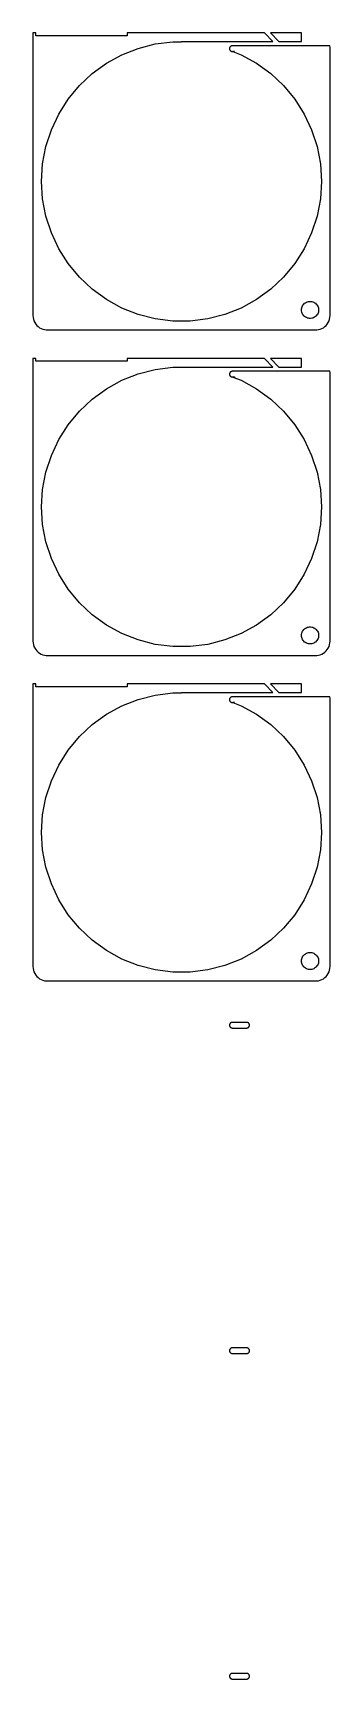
# Model space of a CAD drawing. Header units: metres. Extents: x -52 to 52, y 46 to 622.
import ezdxf

# ---------------------------------------------------------------- set-up
doc = ezdxf.new("R2010")
doc.units = ezdxf.units.M

msp = doc.modelspace()

# ---------------------------------------------------------------- linework, layer by layer
for p, q in [((-51, 622), (-52, 622)), ((-52, 622), (-52, 523)), ((-51, 621), (-51, 622)), ((-19, 621), (-51, 621)), ((29.0099, 621.99), (-19, 621.99)), ((-19, 621.99), (-19, 621)), ((-15.1418, 616.602), (-9.1817, 618.132)), ((-9.1817, 618.132), (-3.0767, 618.903)), ((-3.0767, 618.903), (0, 618.903)), ((0, 618.903), (0, 619)), ((0, 619), (32, 619)), ((16.8812, 616.868), (16.8424, 616.749)), ((16.9347, 616.982), (16.8812, 616.868)), ((17.002, 617.088), (16.9347, 616.982)), ((17.082, 617.185), (17.002, 617.088)), ((17.1736, 617.271), (17.082, 617.185)), ((17.2752, 617.344), (17.1736, 617.271)), ((17.3852, 617.405), (17.2752, 617.344)), ((17.502, 617.451), (17.3852, 617.405)), ((17.6236, 617.482), (17.502, 617.451)), ((17.7482, 617.498), (17.6236, 617.482)), ((18.561, 617.498), (17.7482, 617.498)), ((33.5, 617.5), (18.561, 617.5)), ((18.561, 617.5), (18.561, 617.498)), ((32, 619), (29.0099, 621.99)), ((42, 621.99), (31.1312, 621.99)), ((31.1312, 621.99), (34.1213, 619)), ((33.5533, 617.447), (33.5, 617.5)), ((33.6066, 617.5), (33.5533, 617.447)), ((51.9685, 617.5), (33.6066, 617.5)), ((34.1213, 619), (42, 619)), ((42, 619), (42, 621.99)), ((52, 617), (51.9685, 617.5)), ((52, 523), (52, 617)), ((-31.2338, 607.755), (-26.2555, 611.372)), ((-26.2555, 611.372), (-20.8632, 614.337)), ((-20.8632, 614.337), (-15.1418, 616.602)), ((16.8189, 616.625), (16.811, 616.5)), ((16.811, 616.5), (16.8189, 616.375)), ((16.8424, 616.749), (16.8189, 616.625)), ((16.8189, 616.375), (16.8424, 616.251)), ((16.8424, 616.251), (16.8812, 616.132)), ((16.8812, 616.132), (16.9347, 616.018)), ((16.9347, 616.018), (17.002, 615.912)), ((17.002, 615.912), (17.082, 615.815)), ((17.082, 615.815), (17.1736, 615.729)), ((17.1736, 615.729), (17.2752, 615.656)), ((17.2752, 615.656), (17.3852, 615.595)), ((17.3852, 615.595), (17.502, 615.549)), ((17.502, 615.549), (17.6236, 615.518)), ((17.6236, 615.518), (17.7482, 615.502)), ((17.7482, 615.502), (18.561, 615.502)), ((18.561, 615.5), (17.9246, 615.5)), ((17.9246, 615.5), (20.8632, 614.337)), ((18.561, 615.502), (18.561, 615.5)), ((20.8632, 614.337), (26.2555, 611.372)), ((26.2555, 611.372), (31.2338, 607.755)), ((-35.7195, 603.543), (-31.2338, 607.755)), ((31.2338, 607.755), (35.7195, 603.543)), ((-39.6418, 598.801), (-35.7195, 603.543)), ((35.7195, 603.543), (39.6418, 598.801)), ((-42.939, 593.606), (-39.6418, 598.801)), ((39.6418, 598.801), (42.939, 593.606)), ((-47.4606, 582.186), (-45.559, 588.038)), ((-45.559, 588.038), (-42.939, 593.606)), ((42.939, 593.606), (45.559, 588.038)), ((45.559, 588.038), (47.4606, 582.186)), ((-48.6136, 576.141), (-47.4606, 582.186)), ((47.4606, 582.186), (48.6136, 576.141)), ((-49, 570), (-48.6136, 576.141)), ((48.6136, 576.141), (49, 570)), ((-48.6136, 563.859), (-49, 570)), ((49, 570), (48.6136, 563.859)), ((-47.4606, 557.814), (-48.6136, 563.859)), ((48.6136, 563.859), (47.4606, 557.814)), ((-45.559, 551.962), (-47.4606, 557.814)), ((47.4606, 557.814), (45.559, 551.962)), ((-42.939, 546.394), (-45.559, 551.962)), ((45.559, 551.962), (42.939, 546.394)), ((-39.6418, 541.199), (-42.939, 546.394)), ((42.939, 546.394), (39.6418, 541.199)), ((-35.7195, 536.457), (-39.6418, 541.199)), ((-31.2338, 532.245), (-35.7195, 536.457)), ((35.7195, 536.457), (31.2338, 532.245)), ((39.6418, 541.199), (35.7195, 536.457)), ((-26.2555, 528.628), (-31.2338, 532.245)), ((31.2338, 532.245), (26.2555, 528.628)), ((-20.8632, 525.663), (-26.2555, 528.628)), ((-15.1418, 523.398), (-20.8632, 525.663)), ((20.8632, 525.663), (15.1418, 523.398)), ((26.2555, 528.628), (20.8632, 525.663)), ((42, 525), (42.0237, 525.376)), ((42.0237, 524.624), (42, 525)), ((42.0237, 525.376), (42.0942, 525.746)), ((42.0942, 524.254), (42.0237, 524.624)), ((42.0942, 525.746), (42.2107, 526.104)), ((42.2107, 526.104), (42.3711, 526.445)), ((42.3711, 526.445), (42.5729, 526.763)), ((42.5729, 526.763), (42.8131, 527.054)), ((42.8131, 527.054), (43.0877, 527.312)), ((43.0877, 527.312), (43.3925, 527.533)), ((43.3925, 527.533), (43.7227, 527.714)), ((43.7227, 527.714), (44.0729, 527.853)), ((44.0729, 527.853), (44.4379, 527.947)), ((44.4379, 527.947), (44.8116, 527.994)), ((44.8116, 527.994), (45.1884, 527.994)), ((45.1884, 527.994), (45.5621, 527.947)), ((45.5621, 527.947), (45.927, 527.853)), ((45.927, 527.853), (46.2773, 527.714)), ((46.2773, 527.714), (46.6075, 527.533)), ((46.6075, 527.533), (46.9123, 527.312)), ((46.9123, 527.312), (47.1869, 527.054)), ((47.1869, 527.054), (47.427, 526.763)), ((47.427, 526.763), (47.6289, 526.445)), ((47.6289, 526.445), (47.7893, 526.104)), ((47.7893, 526.104), (47.9057, 525.746)), ((47.9057, 525.746), (47.9763, 525.376)), ((47.9763, 524.624), (47.9057, 524.254)), ((47.9763, 525.376), (48, 525)), ((48, 525), (47.9763, 524.624)), ((-52, 523), (-51.9606, 522.373)), ((-51.9606, 522.373), (-51.8429, 521.757)), ((-51.8429, 521.757), (-51.6489, 521.159)), ((-51.6489, 521.159), (-51.3815, 520.591)), ((-51.3815, 520.591), (-51.0451, 520.061)), ((-51.0451, 520.061), (-50.6448, 519.577)), ((-50.6448, 519.577), (-50.1871, 519.147)), ((-50.1871, 519.147), (-49.6791, 518.778)), ((-9.1817, 521.868), (-15.1418, 523.398)), ((-3.0767, 521.097), (-9.1817, 521.868)), ((3.0767, 521.097), (-3.0767, 521.097)), ((9.1817, 521.868), (3.0767, 521.097)), ((15.1418, 523.398), (9.1817, 521.868)), ((42.2107, 523.896), (42.0942, 524.254)), ((42.3711, 523.555), (42.2107, 523.896)), ((42.5729, 523.237), (42.3711, 523.555)), ((42.8131, 522.946), (42.5729, 523.237)), ((43.0877, 522.688), (42.8131, 522.946)), ((43.3925, 522.467), (43.0877, 522.688)), ((43.7227, 522.286), (43.3925, 522.467)), ((44.0729, 522.147), (43.7227, 522.286)), ((44.4379, 522.053), (44.0729, 522.147)), ((44.8116, 522.006), (44.4379, 522.053)), ((45.1884, 522.006), (44.8116, 522.006)), ((45.5621, 522.053), (45.1884, 522.006)), ((45.927, 522.147), (45.5621, 522.053)), ((46.2773, 522.286), (45.927, 522.147)), ((46.6075, 522.467), (46.2773, 522.286)), ((46.9123, 522.688), (46.6075, 522.467)), ((47.1869, 522.946), (46.9123, 522.688)), ((47.427, 523.237), (47.1869, 522.946)), ((47.6289, 523.555), (47.427, 523.237)), ((47.7893, 523.896), (47.6289, 523.555)), ((47.9057, 524.254), (47.7893, 523.896)), ((49.6791, 518.778), (50.1871, 519.147)), ((50.1871, 519.147), (50.6448, 519.577)), ((50.6448, 519.577), (51.0451, 520.061)), ((51.0451, 520.061), (51.3815, 520.591)), ((51.3815, 520.591), (51.6489, 521.159)), ((51.6489, 521.159), (51.8429, 521.757)), ((51.8429, 521.757), (51.9606, 522.373)), ((51.9606, 522.373), (52, 523)), ((-49.6791, 518.778), (-49.1289, 518.476)), ((-49.1289, 518.476), (-48.5451, 518.245)), ((-48.5451, 518.245), (-47.9369, 518.089)), ((-47.9369, 518.089), (-47.3139, 518.01)), ((-47.3139, 518.01), (47.3139, 518.01)), ((47.3139, 518.01), (47.9369, 518.089)), ((47.9369, 518.089), (48.5451, 518.245)), ((48.5451, 518.245), (49.1289, 518.476)), ((49.1289, 518.476), (49.6791, 518.778)), ((-51, 508), (-52, 508)), ((-52, 508), (-52, 409)), ((-51, 507), (-51, 508)), ((29.0099, 507.99), (-19, 507.99)), ((-19, 507.99), (-19, 507)), ((32, 505), (29.0099, 507.99)), ((42, 507.99), (31.1312, 507.99)), ((31.1312, 507.99), (34.1213, 505)), ((42, 505), (42, 507.99)), ((-19, 507), (-51, 507)), ((-20.8632, 500.337), (-15.1418, 502.602)), ((-15.1418, 502.602), (-9.1817, 504.132)), ((-9.1817, 504.132), (-3.0767, 504.903)), ((-3.0767, 504.903), (0, 504.903)), ((0, 504.903), (0, 505)), ((0, 505), (32, 505)), ((16.8189, 502.625), (16.811, 502.5)), ((16.811, 502.5), (16.8189, 502.375)), ((16.8424, 502.749), (16.8189, 502.625)), ((16.8189, 502.375), (16.8424, 502.251)), ((16.8812, 502.868), (16.8424, 502.749)), ((16.8424, 502.251), (16.8812, 502.132)), ((16.9347, 502.982), (16.8812, 502.868)), ((16.8812, 502.132), (16.9347, 502.018)), ((17.002, 503.088), (16.9347, 502.982)), ((16.9347, 502.018), (17.002, 501.912)), ((17.082, 503.185), (17.002, 503.088)), ((17.002, 501.912), (17.082, 501.815)), ((17.1736, 503.271), (17.082, 503.185)), ((17.082, 501.815), (17.1736, 501.729)), ((17.2752, 503.344), (17.1736, 503.271)), ((17.1736, 501.729), (17.2752, 501.656)), ((17.3852, 503.405), (17.2752, 503.344)), ((17.2752, 501.656), (17.3852, 501.595)), ((17.502, 503.451), (17.3852, 503.405)), ((17.3852, 501.595), (17.502, 501.549)), ((17.6236, 503.482), (17.502, 503.451)), ((17.7482, 503.498), (17.6236, 503.482)), ((18.561, 503.498), (17.7482, 503.498)), ((33.5, 503.5), (18.561, 503.5)), ((18.561, 503.5), (18.561, 503.498)), ((33.5533, 503.447), (33.5, 503.5)), ((33.6066, 503.5), (33.5533, 503.447)), ((51.9685, 503.5), (33.6066, 503.5)), ((34.1213, 505), (42, 505)), ((52, 503), (51.9685, 503.5)), ((52, 409), (52, 503)), ((-31.2338, 493.755), (-26.2555, 497.372)), ((-26.2555, 497.372), (-20.8632, 500.337)), ((17.502, 501.549), (17.6236, 501.518)), ((17.6236, 501.518), (17.7482, 501.502)), ((17.7482, 501.502), (18.561, 501.502)), ((18.561, 501.5), (17.9246, 501.5)), ((17.9246, 501.5), (20.8632, 500.337)), ((18.561, 501.502), (18.561, 501.5)), ((20.8632, 500.337), (26.2555, 497.372)), ((26.2555, 497.372), (31.2338, 493.755)), ((-35.7195, 489.543), (-31.2338, 493.755)), ((31.2338, 493.755), (35.7195, 489.543)), ((-42.939, 479.606), (-39.6418, 484.801)), ((-39.6418, 484.801), (-35.7195, 489.543)), ((35.7195, 489.543), (39.6418, 484.801)), ((39.6418, 484.801), (42.939, 479.606)), ((-45.559, 474.038), (-42.939, 479.606)), ((42.939, 479.606), (45.559, 474.038)), ((-47.4606, 468.186), (-45.559, 474.038)), ((45.559, 474.038), (47.4606, 468.186)), ((-48.6136, 462.141), (-47.4606, 468.186)), ((47.4606, 468.186), (48.6136, 462.141)), ((-49, 456), (-48.6136, 462.141)), ((48.6136, 462.141), (49, 456)), ((-48.6136, 449.859), (-49, 456)), ((49, 456), (48.6136, 449.859)), ((-47.4606, 443.814), (-48.6136, 449.859)), ((48.6136, 449.859), (47.4606, 443.814)), ((-45.559, 437.962), (-47.4606, 443.814)), ((47.4606, 443.814), (45.559, 437.962)), ((-42.939, 432.394), (-45.559, 437.962)), ((-39.6418, 427.199), (-42.939, 432.394)), ((42.939, 432.394), (39.6418, 427.199)), ((45.559, 437.962), (42.939, 432.394)), ((-35.7195, 422.457), (-39.6418, 427.199)), ((39.6418, 427.199), (35.7195, 422.457)), ((-31.2338, 418.245), (-35.7195, 422.457)), ((35.7195, 422.457), (31.2338, 418.245)), ((-26.2555, 414.628), (-31.2338, 418.245)), ((31.2338, 418.245), (26.2555, 414.628)), ((-20.8632, 411.663), (-26.2555, 414.628)), ((-15.1418, 409.398), (-20.8632, 411.663)), ((-9.1817, 407.868), (-15.1418, 409.398)), ((15.1418, 409.398), (9.1817, 407.868)), ((20.8632, 411.663), (15.1418, 409.398)), ((26.2555, 414.628), (20.8632, 411.663)), ((42, 411), (42.0237, 411.376)), ((42.0237, 410.624), (42, 411)), ((42.0237, 411.376), (42.0942, 411.746)), ((42.0942, 410.254), (42.0237, 410.624)), ((42.0942, 411.746), (42.2107, 412.104)), ((42.2107, 409.896), (42.0942, 410.254)), ((42.2107, 412.104), (42.3711, 412.445)), ((42.3711, 409.555), (42.2107, 409.896)), ((42.3711, 412.445), (42.5729, 412.763)), ((42.5729, 409.237), (42.3711, 409.555)), ((42.5729, 412.763), (42.8131, 413.054)), ((42.8131, 413.054), (43.0877, 413.312)), ((43.0877, 413.312), (43.3925, 413.533)), ((43.3925, 413.533), (43.7227, 413.714)), ((43.7227, 413.714), (44.0729, 413.853)), ((44.0729, 413.853), (44.4379, 413.947)), ((44.4379, 413.947), (44.8116, 413.994)), ((44.8116, 413.994), (45.1884, 413.994)), ((45.1884, 413.994), (45.5621, 413.947)), ((45.5621, 413.947), (45.927, 413.853)), ((45.927, 413.853), (46.2773, 413.714)), ((46.2773, 413.714), (46.6075, 413.533)), ((46.6075, 413.533), (46.9123, 413.312)), ((46.9123, 413.312), (47.1869, 413.054)), ((47.1869, 413.054), (47.427, 412.763)), ((47.427, 412.763), (47.6289, 412.445)), ((47.6289, 409.555), (47.427, 409.237)), ((47.6289, 412.445), (47.7893, 412.104)), ((47.7893, 409.896), (47.6289, 409.555)), ((47.7893, 412.104), (47.9057, 411.746)), ((47.9057, 410.254), (47.7893, 409.896)), ((47.9057, 411.746), (47.9763, 411.376)), ((47.9763, 410.624), (47.9057, 410.254)), ((47.9763, 411.376), (48, 411)), ((48, 411), (47.9763, 410.624)), ((-52, 409), (-51.9606, 408.373)), ((-51.9606, 408.373), (-51.8429, 407.757)), ((-51.8429, 407.757), (-51.6489, 407.159)), ((-51.6489, 407.159), (-51.3815, 406.591)), ((-51.3815, 406.591), (-51.0451, 406.061)), ((-51.0451, 406.061), (-50.6448, 405.577)), ((-50.6448, 405.577), (-50.1871, 405.147)), ((-50.1871, 405.147), (-49.6791, 404.778)), ((-49.6791, 404.778), (-49.1289, 404.476)), ((-49.1289, 404.476), (-48.5451, 404.245)), ((-48.5451, 404.245), (-47.9369, 404.089)), ((-47.9369, 404.089), (-47.3139, 404.01)), ((-47.3139, 404.01), (47.3139, 404.01)), ((-3.0767, 407.097), (-9.1817, 407.868)), ((3.0767, 407.097), (-3.0767, 407.097)), ((9.1817, 407.868), (3.0767, 407.097)), ((42.8131, 408.946), (42.5729, 409.237)), ((43.0877, 408.688), (42.8131, 408.946)), ((43.3925, 408.467), (43.0877, 408.688)), ((43.7227, 408.286), (43.3925, 408.467)), ((44.0729, 408.147), (43.7227, 408.286)), ((44.4379, 408.053), (44.0729, 408.147)), ((44.8116, 408.006), (44.4379, 408.053)), ((45.1884, 408.006), (44.8116, 408.006)), ((45.5621, 408.053), (45.1884, 408.006)), ((45.927, 408.147), (45.5621, 408.053)), ((46.2773, 408.286), (45.927, 408.147)), ((46.6075, 408.467), (46.2773, 408.286)), ((46.9123, 408.688), (46.6075, 408.467)), ((47.1869, 408.946), (46.9123, 408.688)), ((47.427, 409.237), (47.1869, 408.946)), ((47.3139, 404.01), (47.9369, 404.089)), ((47.9369, 404.089), (48.5451, 404.245)), ((48.5451, 404.245), (49.1289, 404.476)), ((49.1289, 404.476), (49.6791, 404.778)), ((49.6791, 404.778), (50.1871, 405.147)), ((50.1871, 405.147), (50.6448, 405.577)), ((50.6448, 405.577), (51.0451, 406.061)), ((51.0451, 406.061), (51.3815, 406.591)), ((51.3815, 406.591), (51.6489, 407.159)), ((51.6489, 407.159), (51.8429, 407.757)), ((51.8429, 407.757), (51.9606, 408.373)), ((51.9606, 408.373), (52, 409)), ((-51, 394), (-52, 394)), ((-52, 394), (-52, 295)), ((-51, 393), (-51, 394)), ((-19, 393), (-51, 393)), ((29.0099, 393.99), (-19, 393.99)), ((-19, 393.99), (-19, 393)), ((32, 391), (29.0099, 393.99)), ((42, 393.99), (31.1312, 393.99)), ((31.1312, 393.99), (34.1213, 391)), ((42, 391), (42, 393.99)), ((-26.2555, 383.372), (-20.8632, 386.337)), ((-20.8632, 386.337), (-15.1418, 388.602)), ((-15.1418, 388.602), (-9.1817, 390.132)), ((-9.1817, 390.132), (-3.0767, 390.903)), ((-3.0767, 390.903), (0, 390.903)), ((0, 390.903), (0, 391)), ((0, 391), (32, 391)), ((16.8189, 388.625), (16.811, 388.5)), ((16.811, 388.5), (16.8189, 388.375)), ((16.8424, 388.749), (16.8189, 388.625)), ((16.8189, 388.375), (16.8424, 388.251)), ((16.8812, 388.868), (16.8424, 388.749)), ((16.8424, 388.251), (16.8812, 388.132)), ((16.9347, 388.982), (16.8812, 388.868)), ((16.8812, 388.132), (16.9347, 388.018)), ((17.002, 389.088), (16.9347, 388.982)), ((16.9347, 388.018), (17.002, 387.912)), ((17.082, 389.185), (17.002, 389.088)), ((17.002, 387.912), (17.082, 387.815)), ((17.1736, 389.271), (17.082, 389.185)), ((17.082, 387.815), (17.1736, 387.729)), ((17.2752, 389.344), (17.1736, 389.271)), ((17.1736, 387.729), (17.2752, 387.656)), ((17.3852, 389.405), (17.2752, 389.344)), ((17.2752, 387.656), (17.3852, 387.595)), ((17.502, 389.451), (17.3852, 389.405)), ((17.3852, 387.595), (17.502, 387.549)), ((17.6236, 389.482), (17.502, 389.451)), ((17.502, 387.549), (17.6236, 387.518)), ((17.7482, 389.498), (17.6236, 389.482)), ((17.6236, 387.518), (17.7482, 387.502)), ((18.561, 389.498), (17.7482, 389.498)), ((17.7482, 387.502), (18.561, 387.502)), ((18.561, 387.5), (17.9246, 387.5)), ((17.9246, 387.5), (20.8632, 386.337)), ((33.5, 389.5), (18.561, 389.5)), ((18.561, 389.5), (18.561, 389.498)), ((18.561, 387.502), (18.561, 387.5)), ((20.8632, 386.337), (26.2555, 383.372)), ((33.5533, 389.447), (33.5, 389.5)), ((33.6066, 389.5), (33.5533, 389.447)), ((51.9685, 389.5), (33.6066, 389.5)), ((34.1213, 391), (42, 391)), ((52, 389), (51.9685, 389.5)), ((52, 295), (52, 389)), ((-31.2338, 379.755), (-26.2555, 383.372)), ((26.2555, 383.372), (31.2338, 379.755)), ((-39.6418, 370.801), (-35.7195, 375.543)), ((-35.7195, 375.543), (-31.2338, 379.755)), ((31.2338, 379.755), (35.7195, 375.543)), ((35.7195, 375.543), (39.6418, 370.801)), ((-42.939, 365.606), (-39.6418, 370.801)), ((39.6418, 370.801), (42.939, 365.606)), ((-45.559, 360.038), (-42.939, 365.606)), ((42.939, 365.606), (45.559, 360.038)), ((-47.4606, 354.186), (-45.559, 360.038)), ((45.559, 360.038), (47.4606, 354.186)), ((-48.6136, 348.141), (-47.4606, 354.186)), ((47.4606, 354.186), (48.6136, 348.141)), ((-49, 342), (-48.6136, 348.141)), ((48.6136, 348.141), (49, 342)), ((-48.6136, 335.859), (-49, 342)), ((49, 342), (48.6136, 335.859)), ((-47.4606, 329.814), (-48.6136, 335.859)), ((48.6136, 335.859), (47.4606, 329.814)), ((-45.559, 323.962), (-47.4606, 329.814)), ((47.4606, 329.814), (45.559, 323.962)), ((-42.939, 318.394), (-45.559, 323.962)), ((45.559, 323.962), (42.939, 318.394)), ((-39.6418, 313.199), (-42.939, 318.394)), ((42.939, 318.394), (39.6418, 313.199)), ((-35.7195, 308.457), (-39.6418, 313.199)), ((39.6418, 313.199), (35.7195, 308.457)), ((-31.2338, 304.245), (-35.7195, 308.457)), ((35.7195, 308.457), (31.2338, 304.245)), ((-26.2555, 300.628), (-31.2338, 304.245)), ((-20.8632, 297.663), (-26.2555, 300.628)), ((26.2555, 300.628), (20.8632, 297.663)), ((31.2338, 304.245), (26.2555, 300.628)), ((43.7227, 299.714), (44.0729, 299.853)), ((44.0729, 299.853), (44.4379, 299.947)), ((44.4379, 299.947), (44.8116, 299.994)), ((44.8116, 299.994), (45.1884, 299.994)), ((45.1884, 299.994), (45.5621, 299.947)), ((45.5621, 299.947), (45.927, 299.853)), ((45.927, 299.853), (46.2773, 299.714)), ((-52, 295), (-51.9606, 294.373)), ((-51.9606, 294.373), (-51.8429, 293.757)), ((-15.1418, 295.398), (-20.8632, 297.663)), ((-9.1817, 293.868), (-15.1418, 295.398)), ((15.1418, 295.398), (9.1817, 293.868)), ((20.8632, 297.663), (15.1418, 295.398)), ((42, 297), (42.0237, 297.376)), ((42.0237, 296.624), (42, 297)), ((42.0237, 297.376), (42.0942, 297.746)), ((42.0942, 296.254), (42.0237, 296.624)), ((42.0942, 297.746), (42.2107, 298.104)), ((42.2107, 295.896), (42.0942, 296.254)), ((42.2107, 298.104), (42.3711, 298.445)), ((42.3711, 295.555), (42.2107, 295.896)), ((42.3711, 298.445), (42.5729, 298.763)), ((42.5729, 295.237), (42.3711, 295.555)), ((42.5729, 298.763), (42.8131, 299.054)), ((42.8131, 294.946), (42.5729, 295.237)), ((42.8131, 299.054), (43.0877, 299.312)), ((43.0877, 294.688), (42.8131, 294.946)), ((43.0877, 299.312), (43.3925, 299.533)), ((43.3925, 294.467), (43.0877, 294.688)), ((43.3925, 299.533), (43.7227, 299.714)), ((43.7227, 294.286), (43.3925, 294.467)), ((44.0729, 294.147), (43.7227, 294.286)), ((44.4379, 294.053), (44.0729, 294.147)), ((44.8116, 294.006), (44.4379, 294.053)), ((45.5621, 294.053), (45.1884, 294.006)), ((45.927, 294.147), (45.5621, 294.053)), ((46.2773, 294.286), (45.927, 294.147)), ((46.2773, 299.714), (46.6075, 299.533)), ((46.6075, 294.467), (46.2773, 294.286)), ((46.6075, 299.533), (46.9123, 299.312)), ((46.9123, 294.688), (46.6075, 294.467)), ((46.9123, 299.312), (47.1869, 299.054)), ((47.1869, 294.946), (46.9123, 294.688)), ((47.1869, 299.054), (47.427, 298.763)), ((47.427, 295.237), (47.1869, 294.946)), ((47.427, 298.763), (47.6289, 298.445)), ((47.6289, 295.555), (47.427, 295.237)), ((47.6289, 298.445), (47.7893, 298.104)), ((47.7893, 295.896), (47.6289, 295.555)), ((47.7893, 298.104), (47.9057, 297.746)), ((47.9057, 296.254), (47.7893, 295.896)), ((47.9057, 297.746), (47.9763, 297.376)), ((47.9763, 296.624), (47.9057, 296.254)), ((47.9763, 297.376), (48, 297)), ((48, 297), (47.9763, 296.624)), ((51.8429, 293.757), (51.9606, 294.373)), ((51.9606, 294.373), (52, 295)), ((-51.8429, 293.757), (-51.6489, 293.159)), ((-51.6489, 293.159), (-51.3815, 292.591)), ((-51.3815, 292.591), (-51.0451, 292.061)), ((-51.0451, 292.061), (-50.6448, 291.577)), ((-50.6448, 291.577), (-50.1871, 291.147)), ((-50.1871, 291.147), (-49.6791, 290.778)), ((-49.6791, 290.778), (-49.1289, 290.476)), ((-49.1289, 290.476), (-48.5451, 290.245)), ((-48.5451, 290.245), (-47.9369, 290.089)), ((-47.9369, 290.089), (-47.3139, 290.01)), ((-47.3139, 290.01), (47.3139, 290.01)), ((-3.0767, 293.097), (-9.1817, 293.868)), ((3.0767, 293.097), (-3.0767, 293.097)), ((9.1817, 293.868), (3.0767, 293.097)), ((45.1884, 294.006), (44.8116, 294.006)), ((47.3139, 290.01), (47.9369, 290.089)), ((47.9369, 290.089), (48.5451, 290.245)), ((48.5451, 290.245), (49.1289, 290.476)), ((49.1289, 290.476), (49.6791, 290.778)), ((49.6791, 290.778), (50.1871, 291.147)), ((50.1871, 291.147), (50.6448, 291.577)), ((50.6448, 291.577), (51.0451, 292.061)), ((51.0451, 292.061), (51.3815, 292.591)), ((51.3815, 292.591), (51.6489, 293.159)), ((51.6489, 293.159), (51.8429, 293.757)), ((16.8189, 274.625), (16.811, 274.5)), ((16.811, 274.5), (16.8189, 274.375)), ((16.8424, 274.749), (16.8189, 274.625)), ((16.8189, 274.375), (16.8424, 274.251)), ((16.8812, 274.868), (16.8424, 274.749)), ((16.8424, 274.251), (16.8812, 274.132)), ((16.9347, 274.982), (16.8812, 274.868)), ((16.8812, 274.132), (16.9347, 274.018)), ((17.002, 275.088), (16.9347, 274.982)), ((16.9347, 274.018), (17.002, 273.912)), ((17.082, 275.185), (17.002, 275.088)), ((17.002, 273.912), (17.082, 273.815)), ((17.1736, 275.271), (17.082, 275.185)), ((17.082, 273.815), (17.1736, 273.729)), ((17.2752, 275.344), (17.1736, 275.271)), ((17.1736, 273.729), (17.2752, 273.656)), ((17.3852, 275.405), (17.2752, 275.344)), ((17.2752, 273.656), (17.3852, 273.595)), ((17.502, 275.451), (17.3852, 275.405)), ((17.3852, 273.595), (17.502, 273.549)), ((17.6236, 275.482), (17.502, 275.451)), ((17.502, 273.549), (17.6236, 273.518)), ((17.7482, 275.498), (17.6236, 275.482)), ((17.6236, 273.518), (17.7482, 273.502)), ((22.8738, 275.498), (17.7482, 275.498)), ((17.7482, 273.502), (22.8738, 273.502)), ((22.9984, 275.482), (22.8738, 275.498)), ((22.8738, 273.502), (22.9984, 273.518)), ((23.12, 275.451), (22.9984, 275.482)), ((22.9984, 273.518), (23.12, 273.549)), ((23.2368, 275.405), (23.12, 275.451)), ((23.12, 273.549), (23.2368, 273.595)), ((23.3468, 275.344), (23.2368, 275.405)), ((23.2368, 273.595), (23.3468, 273.656)), ((23.4484, 275.271), (23.3468, 275.344)), ((23.3468, 273.656), (23.4484, 273.729)), ((23.54, 275.185), (23.4484, 275.271)), ((23.4484, 273.729), (23.54, 273.815)), ((23.62, 275.088), (23.54, 275.185)), ((23.54, 273.815), (23.62, 273.912)), ((23.6873, 274.982), (23.62, 275.088)), ((23.62, 273.912), (23.6873, 274.018)), ((23.7408, 274.868), (23.6873, 274.982)), ((23.6873, 274.018), (23.7408, 274.132)), ((23.7796, 274.749), (23.7408, 274.868)), ((23.7408, 274.132), (23.7796, 274.251)), ((23.8031, 274.625), (23.7796, 274.749)), ((23.7796, 274.251), (23.8031, 274.375)), ((23.811, 274.5), (23.8031, 274.625)), ((23.8031, 274.375), (23.811, 274.5)), ((17.502, 161.451), (17.3852, 161.405)), ((17.6236, 161.482), (17.502, 161.451)), ((17.7482, 161.498), (17.6236, 161.482)), ((22.8738, 161.498), (17.7482, 161.498)), ((22.9984, 161.482), (22.8738, 161.498)), ((23.12, 161.451), (22.9984, 161.482)), ((23.2368, 161.405), (23.12, 161.451)), ((16.8189, 160.625), (16.811, 160.5)), ((16.811, 160.5), (16.8189, 160.375)), ((16.8424, 160.749), (16.8189, 160.625)), ((16.8189, 160.375), (16.8424, 160.251)), ((16.8812, 160.868), (16.8424, 160.749)), ((16.8424, 160.251), (16.8812, 160.132)), ((16.9347, 160.982), (16.8812, 160.868)), ((16.8812, 160.132), (16.9347, 160.018)), ((17.002, 161.088), (16.9347, 160.982)), ((16.9347, 160.018), (17.002, 159.912)), ((17.082, 161.185), (17.002, 161.088)), ((17.002, 159.912), (17.082, 159.815)), ((17.1736, 161.271), (17.082, 161.185)), ((17.082, 159.815), (17.1736, 159.729)), ((17.2752, 161.344), (17.1736, 161.271)), ((17.1736, 159.729), (17.2752, 159.656)), ((17.3852, 161.405), (17.2752, 161.344)), ((17.2752, 159.656), (17.3852, 159.595)), ((17.3852, 159.595), (17.502, 159.549)), ((17.502, 159.549), (17.6236, 159.518)), ((17.6236, 159.518), (17.7482, 159.502)), ((17.7482, 159.502), (22.8738, 159.502)), ((22.8738, 159.502), (22.9984, 159.518)), ((22.9984, 159.518), (23.12, 159.549)), ((23.12, 159.549), (23.2368, 159.595)), ((23.3468, 161.344), (23.2368, 161.405)), ((23.2368, 159.595), (23.3468, 159.656)), ((23.4484, 161.271), (23.3468, 161.344)), ((23.3468, 159.656), (23.4484, 159.729)), ((23.54, 161.185), (23.4484, 161.271)), ((23.4484, 159.729), (23.54, 159.815)), ((23.62, 161.088), (23.54, 161.185)), ((23.54, 159.815), (23.62, 159.912)), ((23.6873, 160.982), (23.62, 161.088)), ((23.62, 159.912), (23.6873, 160.018)), ((23.7408, 160.868), (23.6873, 160.982)), ((23.6873, 160.018), (23.7408, 160.132)), ((23.7796, 160.749), (23.7408, 160.868)), ((23.7408, 160.132), (23.7796, 160.251)), ((23.8031, 160.625), (23.7796, 160.749)), ((23.7796, 160.251), (23.8031, 160.375)), ((23.811, 160.5), (23.8031, 160.625)), ((23.8031, 160.375), (23.811, 160.5)), ((16.8189, 46.6253), (16.811, 46.5)), ((16.811, 46.5), (16.8189, 46.3747)), ((16.8424, 46.7487), (16.8189, 46.6253)), ((16.8189, 46.3747), (16.8424, 46.2513)), ((16.8812, 46.8681), (16.8424, 46.7487)), ((16.8424, 46.2513), (16.8812, 46.1319)), ((16.9347, 46.9818), (16.8812, 46.8681)), ((16.8812, 46.1319), (16.9347, 46.0182)), ((17.002, 47.0878), (16.9347, 46.9818)), ((17.082, 47.1845), (17.002, 47.0878)), ((17.1736, 47.2705), (17.082, 47.1845)), ((17.2752, 47.3443), (17.1736, 47.2705)), ((17.3852, 47.4048), (17.2752, 47.3443)), ((17.502, 47.451), (17.3852, 47.4048)), ((17.6236, 47.4823), (17.502, 47.451)), ((17.7482, 47.498), (17.6236, 47.4823)), ((22.8738, 47.498), (17.7482, 47.498)), ((22.9984, 47.4823), (22.8738, 47.498)), ((23.12, 47.451), (22.9984, 47.4823)), ((23.2368, 47.4048), (23.12, 47.451)), ((23.3468, 47.3443), (23.2368, 47.4048)), ((23.4484, 47.2705), (23.3468, 47.3443)), ((23.54, 47.1845), (23.4484, 47.2705)), ((23.62, 47.0878), (23.54, 47.1845)), ((23.6873, 46.9818), (23.62, 47.0878)), ((23.7408, 46.8681), (23.6873, 46.9818)), ((23.6873, 46.0182), (23.7408, 46.1319)), ((23.7796, 46.7487), (23.7408, 46.8681)), ((23.7408, 46.1319), (23.7796, 46.2513)), ((23.8031, 46.6253), (23.7796, 46.7487)), ((23.7796, 46.2513), (23.8031, 46.3747)), ((23.811, 46.5), (23.8031, 46.6253)), ((23.8031, 46.3747), (23.811, 46.5)), ((16.9347, 46.0182), (17.002, 45.9122)), ((17.002, 45.9122), (17.082, 45.8154)), ((17.082, 45.8154), (17.1736, 45.7295)), ((17.1736, 45.7295), (17.2752, 45.6557)), ((17.2752, 45.6557), (17.3852, 45.5952)), ((17.3852, 45.5952), (17.502, 45.5489)), ((17.502, 45.5489), (17.6236, 45.5177)), ((17.6236, 45.5177), (17.7482, 45.502)), ((17.7482, 45.502), (22.8738, 45.502)), ((22.8738, 45.502), (22.9984, 45.5177)), ((22.9984, 45.5177), (23.12, 45.5489)), ((23.12, 45.5489), (23.2368, 45.5952)), ((23.2368, 45.5952), (23.3468, 45.6557)), ((23.3468, 45.6557), (23.4484, 45.7295)), ((23.4484, 45.7295), (23.54, 45.8154)), ((23.54, 45.8154), (23.62, 45.9122)), ((23.62, 45.9122), (23.6873, 46.0182))]:
    msp.add_line(p, q)

doc.saveas('drawing.dxf')
